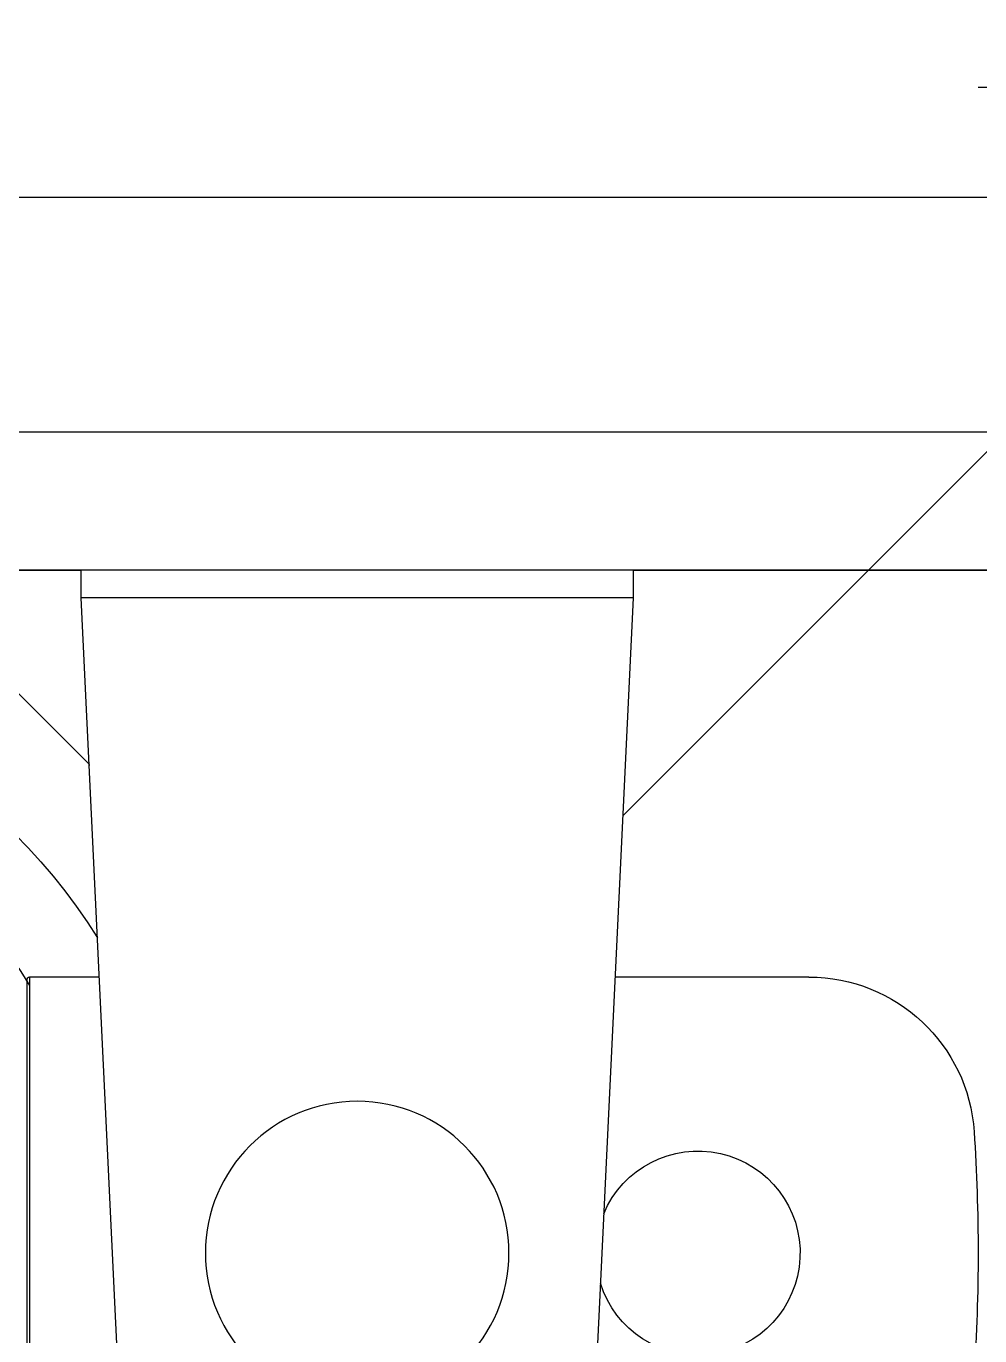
# Model space of a CAD drawing. Header units: millimetres. Extents: x 840000 to 1054178, y 0 to 59400.
# Drawn here: x 870568.1 to 870637.2, y 26005.2 to 26100.1 of the extents above; entities that cross this region are included whole.
import ezdxf
from ezdxf.xclip import XClip

# ---------------------------------------------------------------- set-up
doc = ezdxf.new("R2010")
doc.units = ezdxf.units.MM
doc.header["$LTSCALE"] = 100
doc.header["$XCLIPFRAME"] = 0
doc.linetypes.add('X - 단위세대 확장형$0$CENTER', pattern=[65, 60, -2, 1, -2])
doc.linetypes.add('X - 단위세대 확장형$0$X-25$0$HID', pattern=[2.3, 1.5, -0.8])
for name, color, linetype in [('SYM', 7, 'Continuous'), ('X - 단위세대 확장형$0$0 TILE LINE & HATCH', 8, 'Continuous'), ('X - 단위세대 확장형$0$A-ETC', 7, 'Continuous'), ('X - 단위세대 확장형$0$A-FIN', 8, 'Continuous'), ('X - 단위세대 확장형$0$AA-SSXM-STRS', 4, 'Continuous'), ('X - 단위세대 확장형$0$CENTER', 2, 'X - 단위세대 확장형$0$CENTER'), ('X - 단위세대 확장형$0$DIM', 7, 'Continuous'), ('X - 단위세대 확장형$0$S-HAT', 19, 'Continuous'), ('X - 단위세대 확장형$0$X-25$0$AA-FFXM-SANI', 4, 'Continuous'), ('X - 단위세대 확장형$0$수전', 6, 'Continuous'), ('X - 단위세대 확장형$0$위생기구', 6, 'Continuous')]:
    doc.layers.add(name, color=color, linetype=linetype)
doc.layers.add('X - 단위세대 확장형$0$A-MC', color=171, linetype='Continuous', plot=False)

# ---------------------------------------------------------------- blocks, each defined once
blk = doc.blocks.new('X - 단위세대 확장형$0$A$C82f215e7')
blk.add_wipeout([(65.001, 155.786), (25.001, 155.786), (25.001, 153.786), (26.313, 126.287), (12.262, 126.286), (4.06, 123.045), (0.288, 115.073), (0, 106.286), (0.288, 97.5), (4.06, 89.527), (12.262, 86.286), (61.447, 86.287), (62.504, 85.345), (63.35, 84.21), (69.988, 75.737), (78.523, 69.179), (67.989, 53.473), (67.989, 50.032), (67.972, 16.204), (96.222, 0), (124.472, 16.204), (124.472, 51.752), (119.714, 63.286), (149.968, 63.286), (186.25, 106.286), (143.25, 149.286), (100.25, 149.286), (79.436, 143.913), (63.824, 129.136)]).dxf.layer = 'X - 단위세대 확장형$0$0 TILE LINE & HATCH'
at = {"layer": 'X - 단위세대 확장형$0$수전', "color": 6}
for p, q in [((25.001, 155.786), (65.001, 155.786)), ((25.001, 155.786), (25.001, 153.786)), ((65.001, 153.786), (65.001, 155.786)), ((25.001, 153.786), (27.936, 92.277)), ((25.001, 153.786), (65.001, 153.786)), ((62.064, 92.277), (65.001, 153.786)), ((12.263, 126.287), (26.313, 126.287)), ((63.688, 126.287), (68.742, 126.287)), ((68.742, 126.287), (68.742, 86.287)), ((68.942, 126.087), (68.942, 86.487))]:
    blk.add_line(p, q, dxfattribs=at)
blk.add_circle((45, 106.286), 10.999, dxfattribs=at)
for centre, radius, start, end in [((100.25, 106.286), 43, 90, 147.90013), ((100.25, 106.286), 37, 90, 148.38328), ((12.262, 114.286), 12, 90, 176.24277), ((68.742, 126.087), 0.2, 0, 90), ((134.083, 106.286), 134.083, 176.24277, 183.75723), ((20.3, 106.286), 7.4, 22.5924, 342.87254)]:
    blk.add_arc(centre, radius, start, end, dxfattribs=at)
blk = doc.blocks.new('X - 단위세대 확장형$0$KBY-030C(TOP)')
blk.add_wipeout([(1008.73, -1662.941), (1013.73, -1662.941), (1020.73, -1682.441), (1020.73, -1682.691), (1021.33, -1682.691), (1022.73, -1681.291), (1022.73, -1681.062), (1048.23, -1681.062), (1048.583, -1681.209), (1048.73, -1681.562), (1048.73, -1705.502), (1049.044, -1705.513), (1049.768, -1706.902), (1050.003, -1706.902), (1050.732, -1705.502), (1050.859, -1705.513), (1051.23, -1705.774), (1052.397, -1703.752), (1062.562, -1703.752), (1063.73, -1705.774), (1063.73, -1709.252), (1064.083, -1709.398), (1064.23, -1709.752), (1064.23, -1702.002), (1064.523, -1701.294), (1065.23, -1701.002), (1107.23, -1701.002), (1107.937, -1701.294), (1108.23, -1702.002), (1108.23, -1759.719), (1113.559, -1760.414), (1122.297, -1760.969), (1124.588, -1761.002), (1194.559, -1761.002), (1198.534, -1762.233), (1201.113, -1765.485), (1203.545, -1778.502), (1201.118, -1791.507), (1198.534, -1794.77), (1194.559, -1796.002), (1124.588, -1796.002), (1114.395, -1796.506), (1108.218, -1797.285), (1108.23, -1855.002), (1107.937, -1855.709), (1107.23, -1856.002), (1065.23, -1856.002), (1064.523, -1855.709), (1064.23, -1855.002), (1064.23, -1847.252), (1064.083, -1847.605), (1063.73, -1847.752), (1063.73, -1851.23), (1062.562, -1853.252), (1052.397, -1853.252), (1051.23, -1851.23), (1051.23, -1850.196), (1051.181, -1850.102), (1050.951, -1850.104), (1050.212, -1851.5), (1048.73, -1851.502), (1048.73, -1871.485), (1048.23, -1871.985), (1022.73, -1871.985), (1022.73, -1871.756), (1021.33, -1870.356), (1020.73, -1870.356), (1020.73, -1870.606), (1013.73, -1890.106), (1008.73, -1890.106), (1008.73, -1830.106), (1013.73, -1830.106), (1020.73, -1849.606), (1020.73, -1850.275), (1020.957, -1849.858), (1021.33, -1849.856), (1022.73, -1848.456), (1022.73, -1848.228), (1024.698, -1847.831), (1027.612, -1846.664), (1030.291, -1844.944), (1032.36, -1842.778), (1032.772, -1841.955), (1035.124, -1834.469), (1037.859, -1825.901), (1037.859, -1825.631), (1038.211, -1825.655), (1048.73, -1825.655), (1048.73, -1825.502), (1049.309, -1825.502), (1050.055, -1826.922), (1050.297, -1826.922), (1051.009, -1825.502), (1051.252, -1825.736), (1052.397, -1823.752), (1062.562, -1823.752), (1063.73, -1825.774), (1063.73, -1829.252), (1064.083, -1829.398), (1064.23, -1829.752), (1064.23, -1727.252), (1064.083, -1727.605), (1063.73, -1727.752), (1063.73, -1731.23), (1062.562, -1733.252), (1052.397, -1733.252), (1051.23, -1731.23), (1051.23, -1730.727), (1050.897, -1730.088), (1050.668, -1730.102), (1049.951, -1731.49), (1048.73, -1731.502), (1048.73, -1731.389), (1038.147, -1731.349), (1038.061, -1731.4), (1037.809, -1730.891), (1032.869, -1712.266), (1030.88, -1709.005), (1027.809, -1706.573), (1022.73, -1704.82), (1022.73, -1704.591), (1021.33, -1703.191), (1020.73, -1703.191), (1020.73, -1703.441), (1013.73, -1722.941), (1008.73, -1722.941)]).dxf.layer = 'X - 단위세대 확장형$0$0 TILE LINE & HATCH'
at = {"layer": 'X - 단위세대 확장형$0$CENTER', "color": 1, "linetype": 'X - 단위세대 확장형$0$CENTER'}
blk.add_line((1057.611, -1778.502), (1209.237, -1778.502), dxfattribs=at)
at = {"layer": 'X - 단위세대 확장형$0$위생기구', "linetype": 'Continuous'}
blk.add_arc((1087.48, -1778.502), 22.022, 78.75464, 281.24536, dxfattribs=at)
at = {"layer": 'X - 단위세대 확장형$0$0 TILE LINE & HATCH', "rotation": 90}
blk.add_blockref('X - 단위세대 확장형$0$A$C82f215e7', (1164.516, -1823.502), dxfattribs=at)
blk = doc.blocks.new('X - 단위세대 확장형$0$KBY-030C평+슬라이드바')
at = {"layer": 'X - 단위세대 확장형$0$DIM'}
blk.add_blockref('X - 단위세대 확장형$0$KBY-030C(TOP)', (8273.858, 15973.237), dxfattribs=at)
blk = doc.blocks.new('X - 단위세대 확장형$0$A$C188F32DF')
at = {"layer": 'X - 단위세대 확장형$0$A-ETC', "color": 8, "linetype": 'Continuous'}
for points in [[(995, 2285), (995, 35)], [(1012, 2275), (1012, 35)]]:
    blk.add_lwpolyline(points, dxfattribs=at)
at = {"layer": 'X - 단위세대 확장형$0$X-25$0$AA-FFXM-SANI', "color": 8, "linetype": 'X - 단위세대 확장형$0$X-25$0$HID'}
blk.add_lwpolyline([(-350, 2320), (-350, 800), (0, 800), (0, 0), (1020, 0), (1020, 2320)], close=True, dxfattribs=at)
at = {"extrusion": (0, 0, -1), "xscale": -1, "zscale": -1, "rotation": 180}
blk.add_blockref('X - 단위세대 확장형$0$KBY-030C평+슬라이드바', (-10267.587, 14609.735), dxfattribs=at)
blk = doc.blocks.new('X - 단위세대 확장형$0$A$C6f67e9a2')
at = {"layer": 'X - 단위세대 확장형$0$A-MC'}
for p, q in [((2610.121, -23002.522), (5950, -23002.522)), ((6015.476, -23002.522), (3545, -23002.522))]:
    blk.add_line(p, q, dxfattribs=at)
ref = blk.add_blockref('X - 단위세대 확장형$0$A$C188F32DF', (3545, -23987.522), dxfattribs=dict(xscale=-1, rotation=270))
XClip(ref).set_block_clipping_path([(264.9999999981, -934.8789080523), (1164.9999999981, 7747.5220021408)])
blk = doc.blocks.new('X - 단위세대 확장형$0$A$C11416124')
at = {"xscale": -1}
blk.add_blockref('X - 단위세대 확장형$0$A$C188F32DF', (4654.407, 1923.793), dxfattribs=at)
at = {"layer": 'X - 단위세대 확장형$0$A-FIN', "elevation": 0}
blk.add_lwpolyline([(4969.407, 3608.793), (4969.407, 4208.793), (3669.407, 4208.793), (3669.407, 1958.793), (4619.407, 1958.793), (4619.407, 2758.793), (4969.407, 2758.793), (4969.407, 2858.793)], dxfattribs=at)
blk = doc.blocks.new('X - 단위세대 확장형$0$A$C1DF1446A')
at = {"layer": 'X - 단위세대 확장형$0$S-HAT'}
h = blk.add_hatch(dxfattribs=at)
h.set_pattern_fill('ANSI37', color=256, scale=80)
h.set_pattern_definition([(45, (-184047.6, -56593.1), (-179.60512, 179.60512), []), (135, (-184047.6, -56593.1), (-179.60512, -179.60512), [])])
h.paths.add_polyline_path([(10940, -14410), (13280, -14410), (13280, -15980), (11650, -15980), (11650, -15630), (10940, -15630)])
blk = doc.blocks.new('X - 단위세대 확장형', base_point=(-475.364, -286.728))
at = {"layer": 'X - 단위세대 확장형$0$AA-SSXM-STRS'}
blk.add_blockref('X - 단위세대 확장형$0$A$C1DF1446A', (38471.982, 56593.11), dxfattribs=at)
blk.add_blockref('X - 단위세대 확장형$0$A$C6f67e9a2', (45881.982, 64955.632))
ref = blk.add_blockref('X - 단위세대 확장형$0$A$C11416124', (47503.189, 45622.517), dxfattribs=dict(rotation=270))
XClip(ref).set_block_clipping_path([(4389.4068502223, 988.9141629766), (7109.4068502223, 9671.3150731698)])

msp = doc.modelspace()

# ---------------------------------------------------------------- block references
at = {"layer": 'SYM'}
ref = msp.add_blockref('X - 단위세대 확장형', (820274.719, -16179.143), dxfattribs=at)
XClip(ref).set_block_clipping_path([(27286.2339647645, 22495.2025850526), (88213.6007378809, 68689.6277392105)])

doc.saveas('drawing.dxf')
